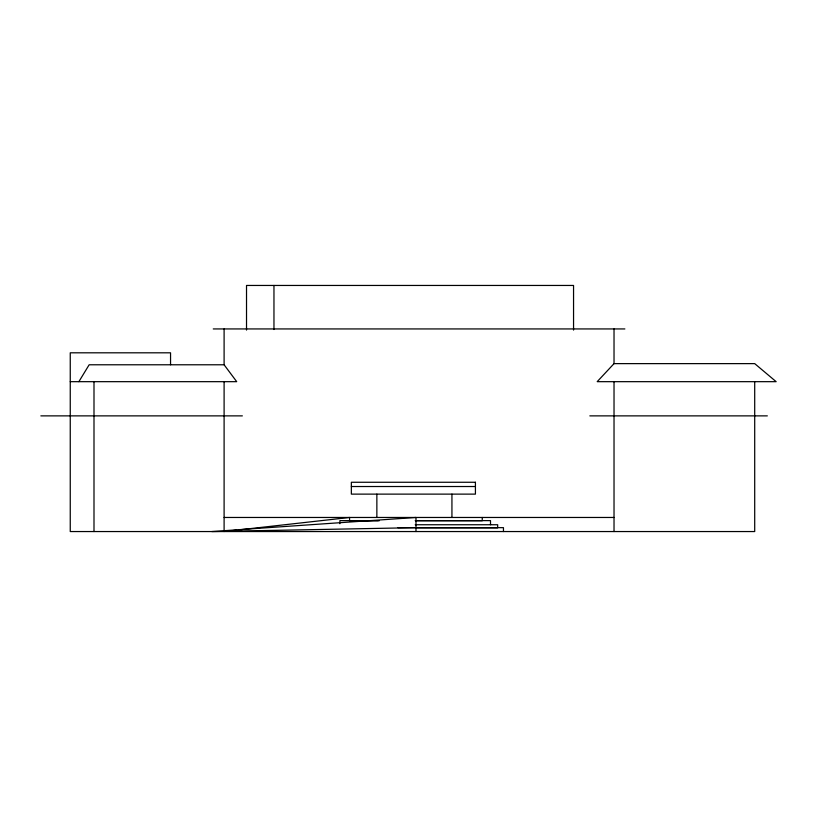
<?xml version="1.0" encoding="UTF-8"?>
<svg xmlns="http://www.w3.org/2000/svg" width="817" height="817" viewBox="0 0 817 817"><rect width="100%" height="100%" fill="white"/><g stroke="black" fill="none" stroke-linecap="round" stroke-linejoin="round"><path stroke-width="1.23" d="M78.871 381.672L89.155 364.78L224.103 364.78L236.716 381.672L70.252 381.672M614.027 363.626L597.186 381.672L776.15 381.672L754.704 363.626L614.027 363.626L614.027 328.934M231.711 530.703L236.777 530.131M239.32 529.845L349.574 517.467L349.574 520.735L379.313 520.735M415.986 527.659L211.817 531.55L415.986 517.467L415.986 531.55M213.257 328.934L624.872 328.934M40.85 415.873L242.363 415.873M589.843 415.873L767.337 415.873M351.351 486.523L475.423 486.523M224.103 517.467L614.027 517.467M378.251 520.623L339.903 520.623L339.903 523.707M415.21 520.623L490.506 520.623L490.506 524.739M415.904 520.735L482.244 520.735L482.244 517.467M415.21 524.739L497.665 524.739L497.665 527.853L415.843 527.853M397.899 527.659L503.456 527.659L503.456 531.55M754.704 381.672L754.704 531.55L70.252 531.55L70.252 352.811L170.549 352.811L170.549 364.78M614.027 381.672L614.027 531.55M573.554 330.078L573.554 285.45L246.52 285.45L246.52 330.078M451.934 494.122L451.934 517.467M376.862 494.122L376.862 517.467M273.961 285.45L273.961 329.517M224.103 328.934L224.103 364.78M224.103 381.672L224.103 531.55M93.996 381.672L93.996 531.55M475.423 482.265L351.351 482.265L351.351 494.122L475.423 494.122L475.423 482.265"/></g></svg>
